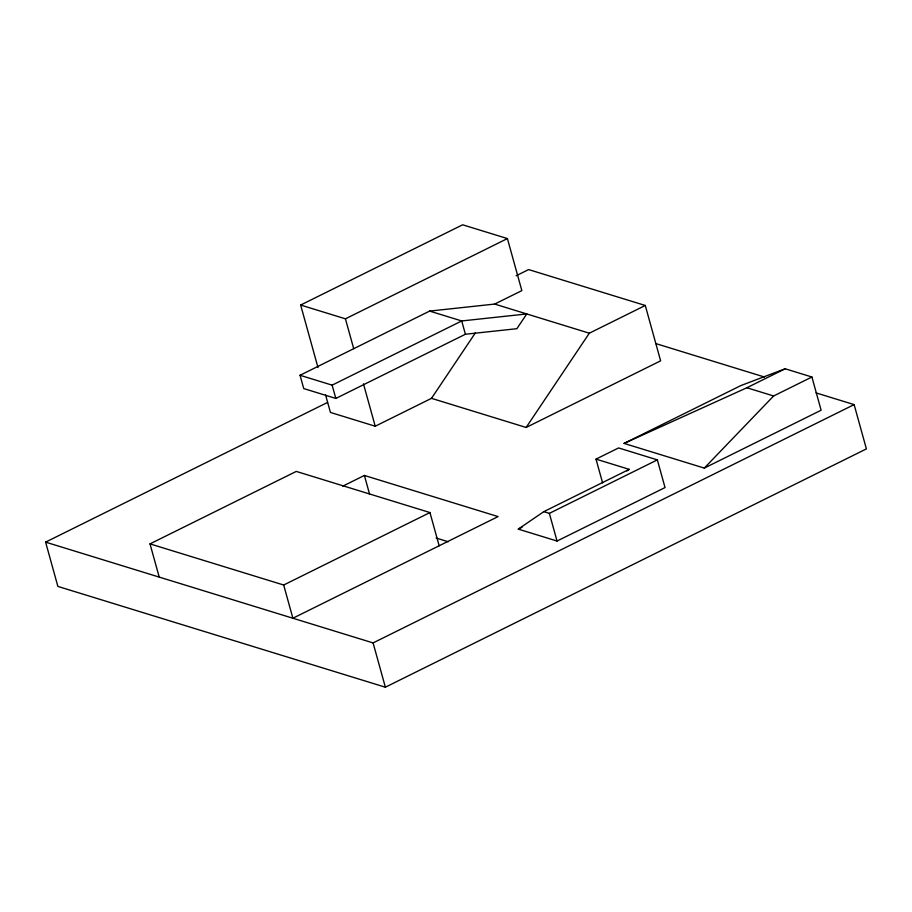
<?xml version="1.0" encoding="UTF-8"?>
<svg xmlns="http://www.w3.org/2000/svg" width="912" height="912" viewBox="0 0 912 912"><rect width="100%" height="100%" fill="white"/><g stroke="black" fill="none" stroke-linecap="round" stroke-linejoin="round"><path stroke-width="1.37" d="M325.538 394.771L330.44 412.441L375.22 426.223L431.501 398.339L475.391 332.857M526.133 427.466L589.323 333.199L645.274 305.474L660.63 360.833L526.133 427.466L431.501 398.339M704.292 468.095L773.615 395.979L811.908 377.009L821.119 410.229L704.292 468.095L624.093 443.414L740.92 385.548L785.175 368.779L811.908 377.009M596.003 459.124L618.587 447.94L657.347 459.876L665.03 487.555L557.038 541.044L518.278 529.12L543.803 511.655L629.212 469.349L596.003 459.124L602.593 482.858M626.886 470.934L629.212 469.349M318.003 367.582L300.652 305.041L462.635 224.797L507.414 238.579L521.846 290.62L494.68 304.072L429.632 311.083L300.048 375.277L303.73 388.569L335.821 398.441L465.405 334.248L516.876 328.696L526.76 313.945L461.711 320.956L332.128 385.149L300.048 375.277M300.652 305.041L345.431 318.824L507.414 238.579M516.101 275.777L528.629 269.576L645.274 305.474M816.069 392.901L854.122 404.609L866.4 448.898L385.366 687.203L57.878 586.416L45.6 542.127L327.579 402.431M159.224 577.091L150.001 543.883L296.275 471.413L429.951 512.555L439.162 545.775M342.809 486.142L364.39 475.448L498.066 516.591L292.889 618.233L283.678 585.014L150.001 543.883M283.678 585.014L429.951 512.555M624.093 443.414L746.882 387.748L785.175 368.779M543.803 511.655L549.366 513.365L657.347 459.876M518.278 529.12L522.097 527.227M45.6 542.127L373.088 642.914L854.122 404.609M655.728 343.562L764.427 377.009M494.68 304.072L589.323 333.199M746.882 387.748L773.615 395.979M429.632 311.083L461.711 320.956L465.405 334.248M436.084 538.023L448.237 541.762M549.366 513.365L557.038 541.044M345.431 318.824L353.719 348.692M363.466 383.849L375.22 426.223M364.39 475.448L369.599 494.247M332.128 385.149L335.821 398.441M373.088 642.914L385.366 687.203"/></g></svg>
